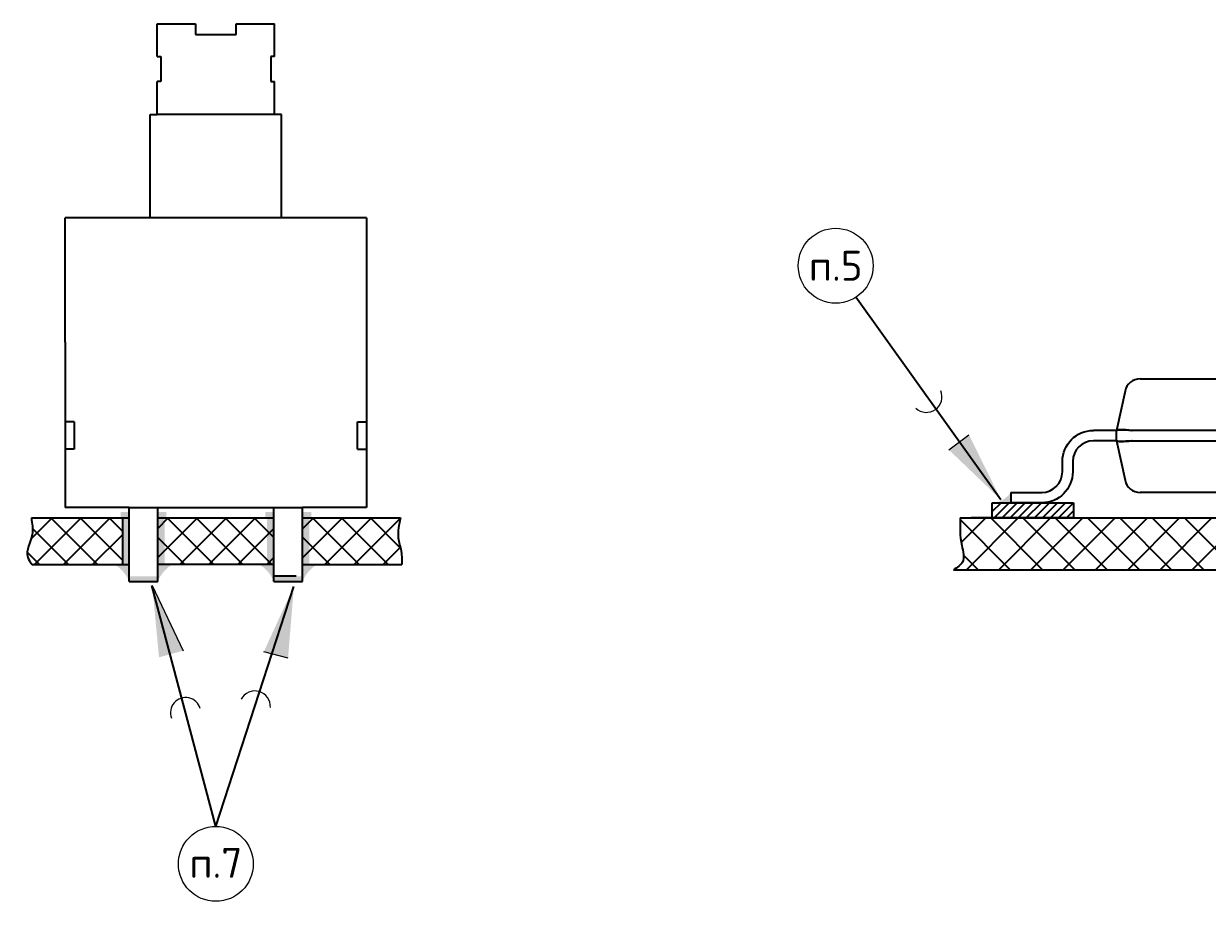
# Model space of a CAD drawing. Header units: millimetres. Extents: x -3633 to 871, y -630 to 261.
# Drawn here: x -1314.7 to -1243.6, y -409.5 to -356.7 of the extents above; entities that cross this region are included whole.
import ezdxf

# ---------------------------------------------------------------- set-up
doc = ezdxf.new("R2010")
doc.units = ezdxf.units.MM
for name, color, linetype, lineweight in [('Размерные линии', 7, 'Continuous', 15), ('Сплошная тонкая', 7, 'Continuous', 20), ('Штриховка', 7, 'Continuous', 9)]:
    doc.layers.add(name, color=color, linetype=linetype, lineweight=lineweight)
doc.styles.add('Main', font='isocpeur.ttf', dxfattribs={"height": 3})

msp = doc.modelspace()

# ---------------------------------------------------------------- hatches: boundary and pattern name
at = {"layer": 'Сплошная тонкая', "lineweight": 25}
h = msp.add_hatch(dxfattribs=at)
h.set_pattern_fill('ANSI31', color=256, scale=0.108)
h.set_pattern_definition([(45, (-8101.08344388361, -4229.871466215845), (-0.2424669152688672, 0.2424669152688671), [])])
h.paths.add_polyline_path([(-1217.474287168766, -385.5229813366598), (-1218.58126019201, -385.5229813366589), (-1218.581260192011, -386.4273835971982), (-1213.697626373474, -386.4273835971982), (-1213.697626373475, -385.5229813366598)])
h.paths.add_polyline_path([(-1255.381968572568, -385.5229813366598), (-1256.488941595812, -385.5229813366589), (-1256.488941595814, -386.4273835971974), (-1251.605307777277, -386.4273835971974), (-1251.605307777278, -385.5229813366598)])
h = msp.add_hatch(color=256, dxfattribs=at)
h.dxf.hatch_style = 1
h.paths.add_polyline_path([(-1308.366290763367, -386.4273835971987), (-1308.77785562957, -386.4273835971987), (-1308.77785562957, -389.2317747722834), (-1308.366290763367, -389.2317747722834)])
h.paths.add_polyline_path([(-1308.366290763367, -386.0819444433566), (-1308.885122693774, -386.0819444433566), (-1308.885122693774, -386.4273835971987), (-1308.366290763367, -386.4273835971987)])
h.paths.add_polyline_path([(-1306.125398439984, -386.0819444433566), (-1306.648593730281, -386.0819444433566), (-1306.648593730281, -386.4273835971987), (-1306.125398439984, -386.4273835971987)])
h.paths.add_polyline_path([(-1306.228960937068, -386.4273835971987), (-1306.648593730281, -386.4273835971992), (-1306.648593730281, -389.2317747722834), (-1306.228960937068, -389.2317747722834)])
h = msp.add_hatch(color=256, dxfattribs=at)
h.dxf.hatch_style = 1
h.paths.add_polyline_path([(-1299.667443565945, -386.4273835971987), (-1300.079008432149, -386.4273835971987), (-1300.079008432149, -389.2317747722834), (-1299.667443565945, -389.2317747722834)])
h.paths.add_polyline_path([(-1299.667443565945, -386.0819444433566), (-1300.186275496352, -386.0819444433566), (-1300.186275496352, -386.4273835971987), (-1299.667443565945, -386.4273835971987)])
h.paths.add_polyline_path([(-1297.426551242562, -386.0819444433566), (-1297.949746532859, -386.0819444433566), (-1297.949746532859, -386.4273835971987), (-1297.426551242562, -386.4273835971987)])
h.paths.add_polyline_path([(-1297.530113739647, -386.4273835971987), (-1297.949746532859, -386.4273835971992), (-1297.949746532859, -389.2317747722834), (-1297.530113739647, -389.2317747722834)])
h = msp.add_hatch(dxfattribs=at)
h.set_pattern_fill('ANSI37', color=256, scale=0.3888)
h.set_pattern_definition([(45, (-7625.70755947179, -3752.29251249134), (-0.8728808949679218, 0.8728808949679214), []), (135, (-7625.70755947179, -3752.29251249134), (-0.8728808949679218, -0.8728808949679213), [])])
h.paths.add_polyline_path([(-1306.648593730281, -386.4273835971974), (-1306.648593730281, -389.2317747722816), (-1299.667443565945, -389.2317747722816), (-1299.667443565945, -386.4273835971974)])
edge = h.paths.add_edge_path()
edge.add_spline(control_points=[(-1314.24683513362, -386.4273835971974), (-1314.194711242135, -386.7593893920764), (-1314.070442656926, -387.550924506492), (-1314.707682222988, -388.5566432832741), (-1314.311134357557, -389.0889835756959), (-1314.204767161583, -389.2317747722825)], knot_values=[0, 0, 0, 0, 0.6194659682542561, 1.476868999341655, 1.791154428508587, 1.791154428508587, 1.791154428508587, 1.791154428508587], degree=3, periodic=0)
edge.add_line((-1314.204767161583, -389.2317747722825), (-1308.776764105324, -389.2317747722825))
edge.add_line((-1308.776764105323, -389.2317747722825), (-1308.776764105323, -386.4273835971978))
edge.add_line((-1308.776764105323, -386.4273835971974), (-1314.24683513362, -386.4273835971974))
edge = h.paths.add_edge_path()
edge.add_spline(control_points=[(-1291.978586821672, -389.2317747722825), (-1292.070766110868, -389.0965050110028), (-1292.347036121967, -388.6910887968422), (-1291.742864519414, -387.7318636578887), (-1291.940968196846, -386.925434270275), (-1292.063316999356, -386.427383597196)], knot_values=[0, 0, 0, 0, 0.2864676754525473, 0.8585706026461479, 1.782552169887712, 1.782552169887712, 1.782552169887712, 1.782552169887712], degree=3, periodic=0)
edge.add_line((-1292.063316999356, -386.427383597196), (-1297.949746532859, -386.4273835971974))
edge.add_line((-1297.949746532859, -386.4273835971974), (-1297.949746532859, -389.2317747722821))
edge.add_line((-1297.949746532859, -389.2317747722825), (-1291.978586821672, -389.2317747722825))
h = msp.add_hatch(dxfattribs=at)
h.set_pattern_fill('ANSI37', color=256, scale=0.432)
h.set_pattern_definition([(45, (-8101.08344388361, -4229.871466215845), (-0.9698676610754686, 0.9698676610754683), []), (135, (-8101.08344388361, -4229.871466215845), (-0.9698676610754686, -0.9698676610754681), [])])
edge = h.paths.add_edge_path()
edge.add_line((-1257.758674628108, -386.4273835971974), (-1258.42347536969, -386.4273835971974))
edge.add_spline(control_points=[(-1258.42347536969, -386.4273835971974), (-1258.432910485251, -386.9612084473754), (-1258.448019508328, -387.8160545729527), (-1258.055837396528, -389.0912899990942), (-1258.601964731643, -389.409988241204), (-1258.830536733712, -389.5433737917363)], knot_values=[0, 0, 0, 0, 0.7696681386138398, 1.232516294537366, 1.56566809091103, 1.56566809091103, 1.56566809091103, 1.56566809091103], degree=3, periodic=0)
edge.add_line((-1258.830536733712, -389.5433737917363), (-1211.768348086691, -389.5433737917363))
edge.add_spline(control_points=[(-1211.768348086691, -389.5433737917363), (-1211.995516235169, -389.3994764182451), (-1212.598336469629, -389.017626017968), (-1211.35690061148, -387.9310243706298), (-1211.606755921091, -386.9887578821592), (-1211.755612266395, -386.4273835971983)], knot_values=[0, 0, 0, 0, 0.3152537707662417, 0.8365668923291296, 1.604899187298046, 1.604899187298046, 1.604899187298046, 1.604899187298046], degree=3, periodic=0)
edge.add_line((-1211.755612266395, -386.4273835971983), (-1257.758674628108, -386.4273835971976))
h = msp.add_hatch(color=256, dxfattribs=at)
h.dxf.hatch_style = 1
h.paths.add_polyline_path([(-1306.648682757304, -390.2481019874392), (-1306.648504703258, -389.9368868573431), (-1308.363771023701, -389.9368868573422), (-1308.363771023701, -390.2481019874392)])
h = msp.add_hatch(color=256, dxfattribs=at)
h.dxf.hatch_style = 1
h.paths.add_polyline_path([(-1297.949835559882, -390.2481019874392), (-1297.949657505837, -389.9368868573431), (-1299.66492382628, -389.9368868573422), (-1299.66492382628, -390.2481019874392)])
at = {"layer": 'Штриховка'}
h = msp.add_hatch(color=256, dxfattribs=at)
h.dxf.hatch_style = 1
h.paths.add_polyline_path([(-1255.966346190125, -385.3345698215601), (-1257.891526582195, -381.4369380412911), (-1258.501469421845, -381.884763084681)])
h.paths.add_polyline_path([(-1255.966346190125, -385.3345698215601), (-1258.501469421845, -381.8847630846824), (-1259.108492578353, -382.3304444727244)])
h = msp.add_hatch(color=256, dxfattribs=at)
h.dxf.hatch_style = 1
edge = h.paths.add_edge_path()
edge.add_line((-1255.381968572568, -384.9018262863231), (-1255.382731594929, -385.5229533305308))
edge.add_line((-1255.382731594929, -385.5229533305303), (-1256.380654974539, -385.5169052617298))
edge.add_arc((-1256.563112688271, -384.1023448391445), 1.426279077335462, 277.3497414030859, 325.9070932752733)
h = msp.add_hatch(color=256, dxfattribs=at)
h.dxf.hatch_style = 1
edge = h.paths.add_edge_path()
edge.add_line((-1308.363771023701, -390.2481019874392), (-1308.366290763366, -389.2317747722834))
edge.add_line((-1308.366290763367, -389.2317747722834), (-1309.226538246278, -389.2317747722834))
edge.add_arc((-1310.431595664625, -391.1291245208929), 2.247687578393241, 23.077035387419812, 57.57928104109391, ccw=False)
h = msp.add_hatch(color=256, dxfattribs=at)
h.dxf.hatch_style = 1
edge = h.paths.add_edge_path()
edge.add_line((-1306.651113469946, -390.2481019874392), (-1306.648593730281, -389.2317747722834))
edge.add_line((-1306.648593730281, -389.2317747722834), (-1305.788346247369, -389.2317747722834))
edge.add_arc((-1304.583288829023, -391.1291245208929), 2.247687578393241, 482.4207189589061, 516.9229646125801)
h = msp.add_hatch(color=256, dxfattribs=at)
h.dxf.hatch_style = 1
edge = h.paths.add_edge_path()
edge.add_line((-1299.66492382628, -390.2481019874392), (-1299.667443565945, -389.2317747722834))
edge.add_line((-1299.667443565945, -389.2317747722834), (-1300.527691048857, -389.2317747722834))
edge.add_arc((-1301.732748467203, -391.1291245208929), 2.247687578393241, 23.077035387419812, 57.57928104109391, ccw=False)
h = msp.add_hatch(color=256, dxfattribs=at)
h.dxf.hatch_style = 1
edge = h.paths.add_edge_path()
edge.add_line((-1297.952266272524, -390.2481019874392), (-1297.949746532859, -389.2317747722834))
edge.add_line((-1297.949746532859, -389.2317747722834), (-1297.089499049948, -389.2317747722834))
edge.add_arc((-1295.884441631601, -391.1291245208929), 2.247687578393241, 482.4207189589061, 516.9229646125801)
h = msp.add_hatch(color=256, dxfattribs=at)
h.dxf.hatch_style = 1
h.paths.add_polyline_path([(-1306.981312986794, -390.4812365283667), (-1306.572726970109, -394.8091587207749), (-1305.843182965903, -394.6083028444524)])
h.paths.add_polyline_path([(-1306.981312986794, -390.4812365283667), (-1305.843182965902, -394.6083028444524), (-1305.117131153409, -394.408408427921)])
h = msp.add_hatch(color=256, dxfattribs=at)
h.dxf.hatch_style = 1
h.paths.add_polyline_path([(-1298.465875125363, -390.5276564032649), (-1300.277934270936, -394.4791491198873), (-1299.54579664582, -394.6703349849893)])
h.paths.add_polyline_path([(-1298.465875125363, -390.5276564032649), (-1299.545796645819, -394.6703349849893), (-1298.817163627596, -394.8606056788474)])

# ---------------------------------------------------------------- linework, layer by layer
at = {"layer": 'Размерные линии'}
for p, q in [((-1259.108492578353, -382.3304444727244, -3.606660310116188e-09), (-1257.891526582195, -381.4369380412911, -3.60744249947727e-09)), ((-1306.981312986794, -390.4812365283667, -4.461952744303936e-09), (-1305.117131153409, -394.408408427921, -4.462901168957781e-09)), ((-1298.817163627596, -394.8606056788474, -1.385410394223813e-09), (-1300.277934270936, -394.4791491198873, -1.385382417450974e-09))]:
    msp.add_line(p, q, dxfattribs=at)
for centre in [(-1265.900717717037, -371.2766619064912, -6.4842374382334e-09), (-1303.158018949674, -407.219867573225, -1.386685455452013e-09)]:
    msp.add_circle(centre, 2.25, dxfattribs=at)
for centre, radius, start, end in [((-1260.447772179076, -379.1545734080948, -6.486235140474591e-09), 0.9329887965319963, 226.9187411646309, 23.42590906544386), ((-1300.812921099556, -397.7607765044415, -1.385931508818723e-09), 0.9329887965322318, 355.9972731151818, 152.5044410159696), ((-1304.971842561761, -398.1414264808043, -2.742231813688463e-09), 0.9138836917421252, 16.66165547344973, 200.1907204714597)]:
    msp.add_arc(centre, radius, start, end, dxfattribs=at)
at = {"layer": 'Сплошная тонкая', "linetype": 'Continuous', "lineweight": 25, "extrusion": (-2.220446049250313e-16, 1, 2.220446049250313e-16)}
for p, q in [((-1306.692147188901, -356.7293730173722, -1.386685455452013e-09), (-1304.385098767684, -356.7293730173722, -1.386685455452013e-09)), ((-1306.692147188901, -358.7075873762653, -1.386686408965411e-09), (-1306.692147188901, -356.7293730173722, -1.386685455452013e-09)), ((-1304.385098767684, -356.7293730173722, -1.386685455452013e-09), (-1304.385098767684, -357.3838155869773, -1.386685455452013e-09)), ((-1301.930939131664, -356.7293730173722, -1.386685455452013e-09), (-1299.623890710446, -356.7293730173722, -1.386685455452013e-09)), ((-1301.930939131664, -357.3838155869773, -1.386685455452013e-09), (-1301.930939131664, -356.7293730173722, -1.386685455452013e-09)), ((-1299.623890710446, -358.7075873762653, -1.386686408965411e-09), (-1299.623890710446, -356.7293730173722, -1.386685455452013e-09)), ((-1304.385098767684, -357.3838155869773, -1.386685455452013e-09), (-1301.930939131664, -357.3838155869773, -1.386685455452013e-09)), ((-1306.692147188901, -358.7075873762653, -1.386686408965411e-09), (-1306.457500238105, -358.7075873762653, -1.386686408965411e-09)), ((-1306.457500238105, -358.7075873762653, -1.386686408965411e-09), (-1306.457500238105, -360.2048467385264, -1.386686408965411e-09)), ((-1299.858537661245, -358.7075873762653, -1.386686408965411e-09), (-1299.858537661245, -360.2048467385264, -1.386686408965411e-09)), ((-1299.623890710446, -358.7075873762653, -1.386686408965411e-09), (-1299.858537661245, -358.7075873762653, -1.386686408965411e-09)), ((-1306.692147188901, -362.18306109742, -1.386687362478809e-09), (-1306.692147188901, -360.2048467385264, -1.386686408965411e-09)), ((-1306.457500238105, -360.2048467385264, -1.386686408965411e-09), (-1306.692147188901, -360.2048467385264, -1.386686408965411e-09)), ((-1299.858537661245, -360.2048467385264, -1.386686408965411e-09), (-1299.623890710446, -360.2048467385264, -1.386686408965411e-09)), ((-1299.623890710446, -362.18306109742, -1.386687362478809e-09), (-1299.623890710446, -360.2048467385264, -1.386686408965411e-09)), ((-1307.111943003851, -362.18306109742, -1.386687362478809e-09), (-1306.692147385044, -362.18306109742, -1.386687362478809e-09)), ((-1307.111943003851, -368.4002655086745, -1.386688315992207e-09), (-1307.111943003851, -362.18306109742, -1.386687362478809e-09)), ((-1306.115604041035, -362.18306109742, -1.386687362478809e-09), (-1306.692147105466, -362.18306109742, -1.386687362478809e-09)), ((-1300.200433706553, -362.18306109742, -1.386687362478809e-09), (-1306.115604056145, -362.18306109742, -1.386687362478809e-09)), ((-1299.62389062701, -362.18306109742, -1.386687362478809e-09), (-1300.200433691441, -362.18306109742, -1.386687362478809e-09)), ((-1299.204095287782, -362.18306109742, -1.386687362478809e-09), (-1299.623890906588, -362.18306109742, -1.386687362478809e-09)), ((-1299.204095287782, -368.4002655086745, -1.386688315992207e-09), (-1299.204095287782, -362.18306109742, -1.386687362478809e-09)), ((-1294.110350124505, -368.4002655086745, -1.386688315992207e-09), (-1312.205687174106, -368.4002655086745, -1.386688315992207e-09)), ((-1312.205687174106, -375.8718181783404, -1.386690223019002e-09), (-1312.205687174106, -368.4002655086745, -1.386688315992207e-09)), ((-1294.110350124505, -368.4002655086745, -1.386688315992207e-09), (-1294.110350124505, -375.8718181783404, -1.386690223019002e-09)), ((-1312.211140859801, -375.8718181783404, -1.386690223019002e-09), (-1312.211140859801, -385.7975304840272, -1.386692130045797e-09)), ((-1294.104896434042, -375.8718181783404, -1.386690223019002e-09), (-1294.104896434042, -385.7975304840272, -1.386692130045797e-09)), ((-1311.665772449904, -380.659377560127, -1.3866911765324e-09), (-1312.211141257909, -380.659377560127, -1.3866911765324e-09)), ((-1294.650265640156, -380.659377560127, -1.3866911765324e-09), (-1294.104896832151, -380.659377560127, -1.3866911765324e-09)), ((-1311.665772449904, -382.2884427495726, -1.3866911765324e-09), (-1312.211141257909, -382.2884427495726, -1.3866911765324e-09)), ((-1294.650265640156, -382.2884427495726, -1.3866911765324e-09), (-1294.104896832151, -382.2884427495726, -1.3866911765324e-09)), ((-1308.366290763367, -385.7975304840272, -1.386692130045797e-09), (-1312.211140859801, -385.7975304840272, -1.386692130045797e-09)), ((-1308.366290765752, -385.7975304840272, -1.386692130045797e-09), (-1297.949746532859, -385.7975304840272, -1.386692130045797e-09)), ((-1294.104896434042, -385.7975304840272, -1.386692130045797e-09), (-1297.949746530475, -385.7975304840272, -1.386692130045797e-09))]:
    msp.add_line(p, q, dxfattribs=at)
at = {"layer": 'Сплошная тонкая', "lineweight": 25}
for p, q in [((-1264.691247313275, -373.1431263879006, -1.511671923778936e-08), (-1255.983771443121, -385.3179099853312, -3.607267187056259e-09)), ((-1256.488941595814, -386.4273835971974, -6.487412842734877e-09), (-1256.488941595812, -385.5229813366589, -6.487412842734877e-09)), ((-1256.488941595812, -385.5229813366589, -6.487412842734877e-09), (-1255.381968572569, -385.5229813366598, -3.616131998419009e-09)), ((-1255.381968572568, -385.5229813366598, -3.616131998414376e-09), (-1251.605307777278, -385.5229813366598, -3.617274650992871e-09)), ((-1251.605307777278, -385.5229813366598, -3.617274650992871e-09), (-1251.605307777277, -386.4273835971974, -6.488890416993632e-09)), ((-1314.24683513362, -386.4273835971974, -3.973121516279135e-09), (-1308.366290763367, -386.4273835971974, -3.974900712122193e-09)), ((-1308.776764105323, -386.4141460331782, -3.974776520819873e-09), (-1308.776764105323, -389.2317747722816, -3.974776520819873e-09)), ((-1306.648593730281, -386.4273835971974, -1.424533690602931e-09), (-1299.667443565945, -386.4273835971974, -1.284066681750661e-09)), ((-1297.949746532859, -386.4273835971974, 1.203264579021618e-09), (-1292.063316999356, -386.427383597196, 1.201483602585249e-09)), ((-1258.42347536969, -386.4273835971974, -6.486827537322312e-09), (-1256.488941595814, -386.4273835971974, -6.487412842734877e-09)), ((-1257.758674628107, -386.4273835971974, -6.487028676985822e-09), (-1211.755612266395, -386.4273835971983, -6.50094719407684e-09)), ((-1251.605307777277, -386.4273835971974, -6.488890416993632e-09), (-1257.758674628107, -386.4273835971974, -6.487028676985822e-09)), ((-1314.204767161583, -389.2317747722825, -3.973134244209794e-09), (-1308.366290763367, -389.2317747722825, -3.974900712122193e-09)), ((-1299.667443565945, -389.2317747722816), (-1306.648593730281, -389.2317747722816, -1.386579377571828e-09)), ((-1297.971477788236, -389.2317747722825, 1.203271153950196e-09), (-1291.978586821672, -389.2317747722825, 1.201457966934798e-09)), ((-1258.830536733712, -389.5433737917363, -6.486704378335467e-09), (-1211.768348086691, -389.5433737917363, -6.500943340773966e-09)), ((-1303.158018949674, -404.969867573225, -1.386685455452013e-09), (-1307.006601772649, -390.4812365283667, -4.262892598908109e-09)), ((-1303.158018949674, -404.969867573225, -1.386685455452013e-09), (-1298.467823249438, -390.5516854356581, -1.385177562185433e-09)), ((-1298.325492758847, -389.9368868573417, -1.386692175355048e-09), (-1299.66492382628, -389.9368868573417, -1.386286922025221e-09)), ((-1299.66492382628, -390.2481019874383, -1.386286922025222e-09), (-1298.325755886525, -390.2481019874383, -1.386692095744107e-09))]:
    msp.add_line(p, q, dxfattribs=at)
at = {"layer": 'Сплошная тонкая', "linetype": 'Continuous', "lineweight": 25, "extrusion": (-2.220446049250313e-16, 1, -2.220446049250312e-16)}
for p, q in [((-1247.600474237922, -378.0691207326061, -3.616137515379486e-09), (-1222.477807116051, -378.0691207326061, -3.616137515379486e-09)), ((-1248.511854306386, -378.8071352129452, -3.616137515379486e-09), (-1249.014919726454, -381.1738715214931, -3.616137515379486e-09)), ((-1249.015129306617, -381.1748959842951, -3.616137515379486e-09), (-1250.412728169868, -381.1748959842951, -3.616137515379486e-09)), ((-1249.015129225153, -381.7960510346327, -3.616137515379486e-09), (-1249.015129225153, -381.1748959842951, -3.616137515379486e-09)), ((-1248.083405066638, -381.1748959842951, -3.616137515379486e-09), (-1248.083396486733, -381.1748959842951, -3.616137515379486e-09)), ((-1221.994884372538, -381.1748959842951, -3.616137515379486e-09), (-1248.083396486733, -381.1748959842951, -3.616137515379486e-09)), ((-1249.015129306617, -381.7960510346327, -3.616137515379486e-09), (-1250.412728169868, -381.7960510346327, -3.616137515379486e-09)), ((-1249.014919726454, -381.7970754974328, -3.616137515379486e-09), (-1248.511854306386, -384.1638118059793, -3.616137515379486e-09)), ((-1248.083396486733, -381.7960510346327, -3.616137515379486e-09), (-1248.083405066638, -381.7960510346327, -3.616137515379486e-09)), ((-1248.083396486733, -381.7960510346327, -3.616137515379486e-09), (-1221.994884372538, -381.7960510346327, -3.616137515379486e-09)), ((-1252.276193320877, -383.6595161856465, -3.616137515379486e-09), (-1252.276193320877, -383.0383611353084, -3.616137515379486e-09)), ((-1251.655038270549, -383.0383611353084, -3.616137515379486e-09), (-1251.655038270549, -383.6595161856465, -3.616137515379486e-09)), ((-1255.381968572568, -384.9018262863217, -3.616137515379486e-09), (-1255.381968572568, -385.5229813366598, -3.616131998414376e-09)), ((-1255.381968572568, -384.9018262863217, -3.616137515379486e-09), (-1253.518503421557, -384.9018262863217, -3.616137515379486e-09)), ((-1253.518503421557, -385.5229813366598, -3.616131998414376e-09), (-1255.381968572568, -385.5229813366598, -3.616131998414376e-09)), ((-1222.477807116051, -384.9018262863217, -3.616137515379486e-09), (-1247.600474237922, -384.9018262863217, -3.616137515379486e-09)), ((-1308.363771023701, -390.2481019874383, -1.386286922025221e-09), (-1308.366290763367, -385.7975304840272, -1.386692130045797e-09)), ((-1308.366290763367, -389.2317747722816), (-1308.366290763367, -386.0819442908444, -1.386692175355048e-09)), ((-1306.648593730281, -390.2481019874374, -1.386546009704451e-09), (-1306.648593730281, -385.7975304840272, -1.386692130045797e-09)), ((-1299.66492382628, -390.2481019874383, -1.386286922025221e-09), (-1299.667443565945, -385.7975304840272, -1.386692130045798e-09)), ((-1299.667443565945, -389.2317747722816), (-1299.667443565945, -386.0819442908444, -1.386692175355048e-09)), ((-1297.949746532859, -390.2481019874374, -1.386546009704452e-09), (-1297.949746532859, -385.7975304840272, -1.386692130045798e-09)), ((-1308.366290763367, -390.2481019874383, -1.386546009705576e-09), (-1306.648593730281, -390.2481019874383, -1.386546009705576e-09)), ((-1299.667443565945, -390.2481019874383, -1.386546009705576e-09), (-1297.949746532859, -390.2481019874383, -1.386546009705576e-09))]:
    msp.add_line(p, q, dxfattribs=at)
at = {"layer": 'Сплошная тонкая', "linetype": 'Continuous', "lineweight": 25}
for centre, radius, start, end in [((-1247.600482323122, -379.000853308112, -3.616137515379486e-09), 0.9317325755067859, 90, 167.9999999998769), ((-1250.412728169868, -383.0383611353084, -3.616137515379486e-09), 1.242310100675712, 90, 180), ((-1253.518503421557, -383.6595161856465, -3.616137515379486e-09), 1.242310100675716, 270, 0), ((-1247.600482323122, -383.9700937108144, -3.616137515379486e-09), 0.9317325755067893, 192.0000000001231, 270)]:
    msp.add_arc(centre, radius, start, end, dxfattribs=at)
at = {"layer": 'Сплошная тонкая', "linetype": 'Continuous', "lineweight": 25, "extrusion": (4.930380657631323e-32, -2.220446049250313e-16, -1)}
for centre, radius, start, end in [((1250.412728169868, -383.0383611353084, 3.616222566981056e-09), 1.863465151013566, 0, 90), ((1253.518503421557, -383.6595161856465, 3.616222704905183e-09), 1.863465151013569, 180, 270)]:
    msp.add_arc(centre, radius, start, end, dxfattribs=at)
at = {"layer": 'Сплошная тонкая', "linetype": 'Continuous', "lineweight": 25, "extrusion": (-4.930380657631323e-32, 2.220446049250313e-16, -1)}
msp.add_ellipse((-1311.665772449904, -381.4739101548496, -1.3866911765324e-09), major_axis=(-1.808625675871865e-16, 0.8145325947226252), ratio=1e-06, start_param=0, end_param=3.141592653589793, dxfattribs=at)
at = {"layer": 'Сплошная тонкая', "linetype": 'Continuous', "lineweight": 25}
for centre, major_axis, ratio, start_param, end_param in [((-1294.650265640156, -381.4739101548496, -1.3866911765324e-09), (1.808625688003054e-16, -0.8145325947226252), 1e-06, 0, 3.141592653589793), ((-1248.083404903712, -376.7914388555812, -3.616137515379486e-09), (-0.9317325755081175, -4.383457128713262), 1e-06, -0.02162026101460626, 1.114390032049996e-07), ((-1248.083396649638, -376.7914388555812, -3.616137515379486e-09), (-0.9317325755081175, -4.383457128713262), 1e-06, 1.114390032049996e-07, 0.02162048389261637), ((-1248.083404903712, -381.2728250241164, -3.616137515379486e-09), (0.9316781348448728, -0.09792333462446172), 0.102856039823049, 1.603227060238154, 3.130782642126363), ((-1248.083396649638, -376.7914388555812, -3.616137515379486e-09), (1.706178638727891e-07, -4.38345712871326), 0.2125565616699153, -0.02162038072695695, -8.273347480621154e-09), ((-1248.083404903712, -386.1795081633447, -3.616131998414376e-09), (0.9317325755081194, -4.383457128713258), 1e-06, -3.141592765028796, -3.119972392575187), ((-1248.083396649638, -386.1795081633447, -3.616131998414376e-09), (0.9317325755081194, -4.383457128713258), 1e-06, 3.119972169697177, 3.14159254215079), ((-1248.083396649638, -381.6981219948109, -3.616137515379486e-09), (-0.9316781348432254, -0.09792330112967551), 0.1028560765600694, 0.01081036098607369, 1.538365942874279), ((-1248.083396649638, -386.1795081633447, -3.616131998414376e-09), (-1.706178620295861e-07, -4.38345712871326), 0.2125565616699153, -3.141592645316443, -3.119972272862836)]:
    msp.add_ellipse(centre, major_axis=major_axis, ratio=ratio, start_param=start_param, end_param=end_param, dxfattribs=at)
at = {"layer": 'Сплошная тонкая', "linetype": 'Continuous', "lineweight": 25, "extrusion": (6.77927340424307e-32, -2.220446049250311e-16, -1)}
msp.add_ellipse((-1248.083396649638, -381.2728250241164, -3.616137515379486e-09), major_axis=(-0.9316781348432255, 0.09792330112967505), ratio=0.1028560765600693, start_param=0.01081036098607369, end_param=1.538365942874279, dxfattribs=at)
at = {"layer": 'Сплошная тонкая', "linetype": 'Continuous', "lineweight": 25, "extrusion": (4.930379335200179e-32, -2.220446049250312e-16, -1)}
msp.add_ellipse((-1248.083404903712, -376.7914388555812, -3.616137515379486e-09), major_axis=(-1.706178615669657e-07, -4.38345712871326), ratio=0.2125565616699153, start_param=0.02161125208059725, end_param=0.02162036418026008, dxfattribs=at)
at = {"layer": 'Сплошная тонкая', "linetype": 'Continuous', "lineweight": 25, "extrusion": (3.081487911019577e-32, -2.220446049250311e-16, -1)}
msp.add_ellipse((-1248.083404903712, -381.6981219948109, -3.616137515379486e-09), major_axis=(0.9316781348448728, 0.09792333462446216), ratio=0.1028560398230489, start_param=1.603227060238154, end_param=3.130782642126363, dxfattribs=at)
at = {"layer": 'Сплошная тонкая', "linetype": 'Continuous', "lineweight": 25, "extrusion": (4.93038433105117e-32, -2.220446049250312e-16, -1)}
msp.add_ellipse((-1248.083404903712, -386.1795081633447, -3.616131998414376e-09), major_axis=(1.706178636170547e-07, -4.38345712871326), ratio=0.2125565616699153, start_param=3.119972289409535, end_param=3.119981401509198, dxfattribs=at)
at = {"layer": 'Сплошная тонкая', "lineweight": 25}
for points in [[(-1314.24683513362, -386.4273835971974, -3.973121516279135e-09), (-1314.204767161583, -387.4300363377654, -1.348312496471564e-09), (-1314.46534552232, -388.7943677575274, -1.348039699505934e-09), (-1314.204767161583, -389.2317747722825, -3.973134244209794e-09)], [(-1292.063316999356, -386.427383597196, 1.201483602585249e-09), (-1292.193508738137, -387.6328048588814, 4.405493900412013e-09), (-1292.025494100812, -388.3938522918736, 4.405785627490394e-09), (-1291.978586821672, -389.2317747722825, 1.201457966934798e-09)], [(-1258.42347536969, -386.4273835971974, -6.486827537322312e-09), (-1258.325495449457, -388.0869769983167, -3.570388573168027e-09), (-1258.275412368583, -389.0854737584998, -3.570188217968631e-09), (-1258.830536733712, -389.5433737917363, -6.486704378335467e-09)]]:
    msp.add_spline(points, degree=3, dxfattribs=at)

# ---------------------------------------------------------------- texts
at = {"layer": 'Размерные линии', "char_height": 1.8, "attachment_point": 5, "style": 'Main'}
for s, insert in [('\\pxqc;п.5', (-1265.900717717037, -371.2766619064912, -6.4842374382334e-09)), ('\\pxqc;п.7', (-1303.158018949674, -407.1581538935332, -1.386685455452013e-09))]:
    msp.add_mtext_dynamic_manual_height_columns(s, width=2.166949885010763, gutter_width=27, heights=[0], dxfattribs=dict(at, insert=insert))

doc.saveas('drawing.dxf')
